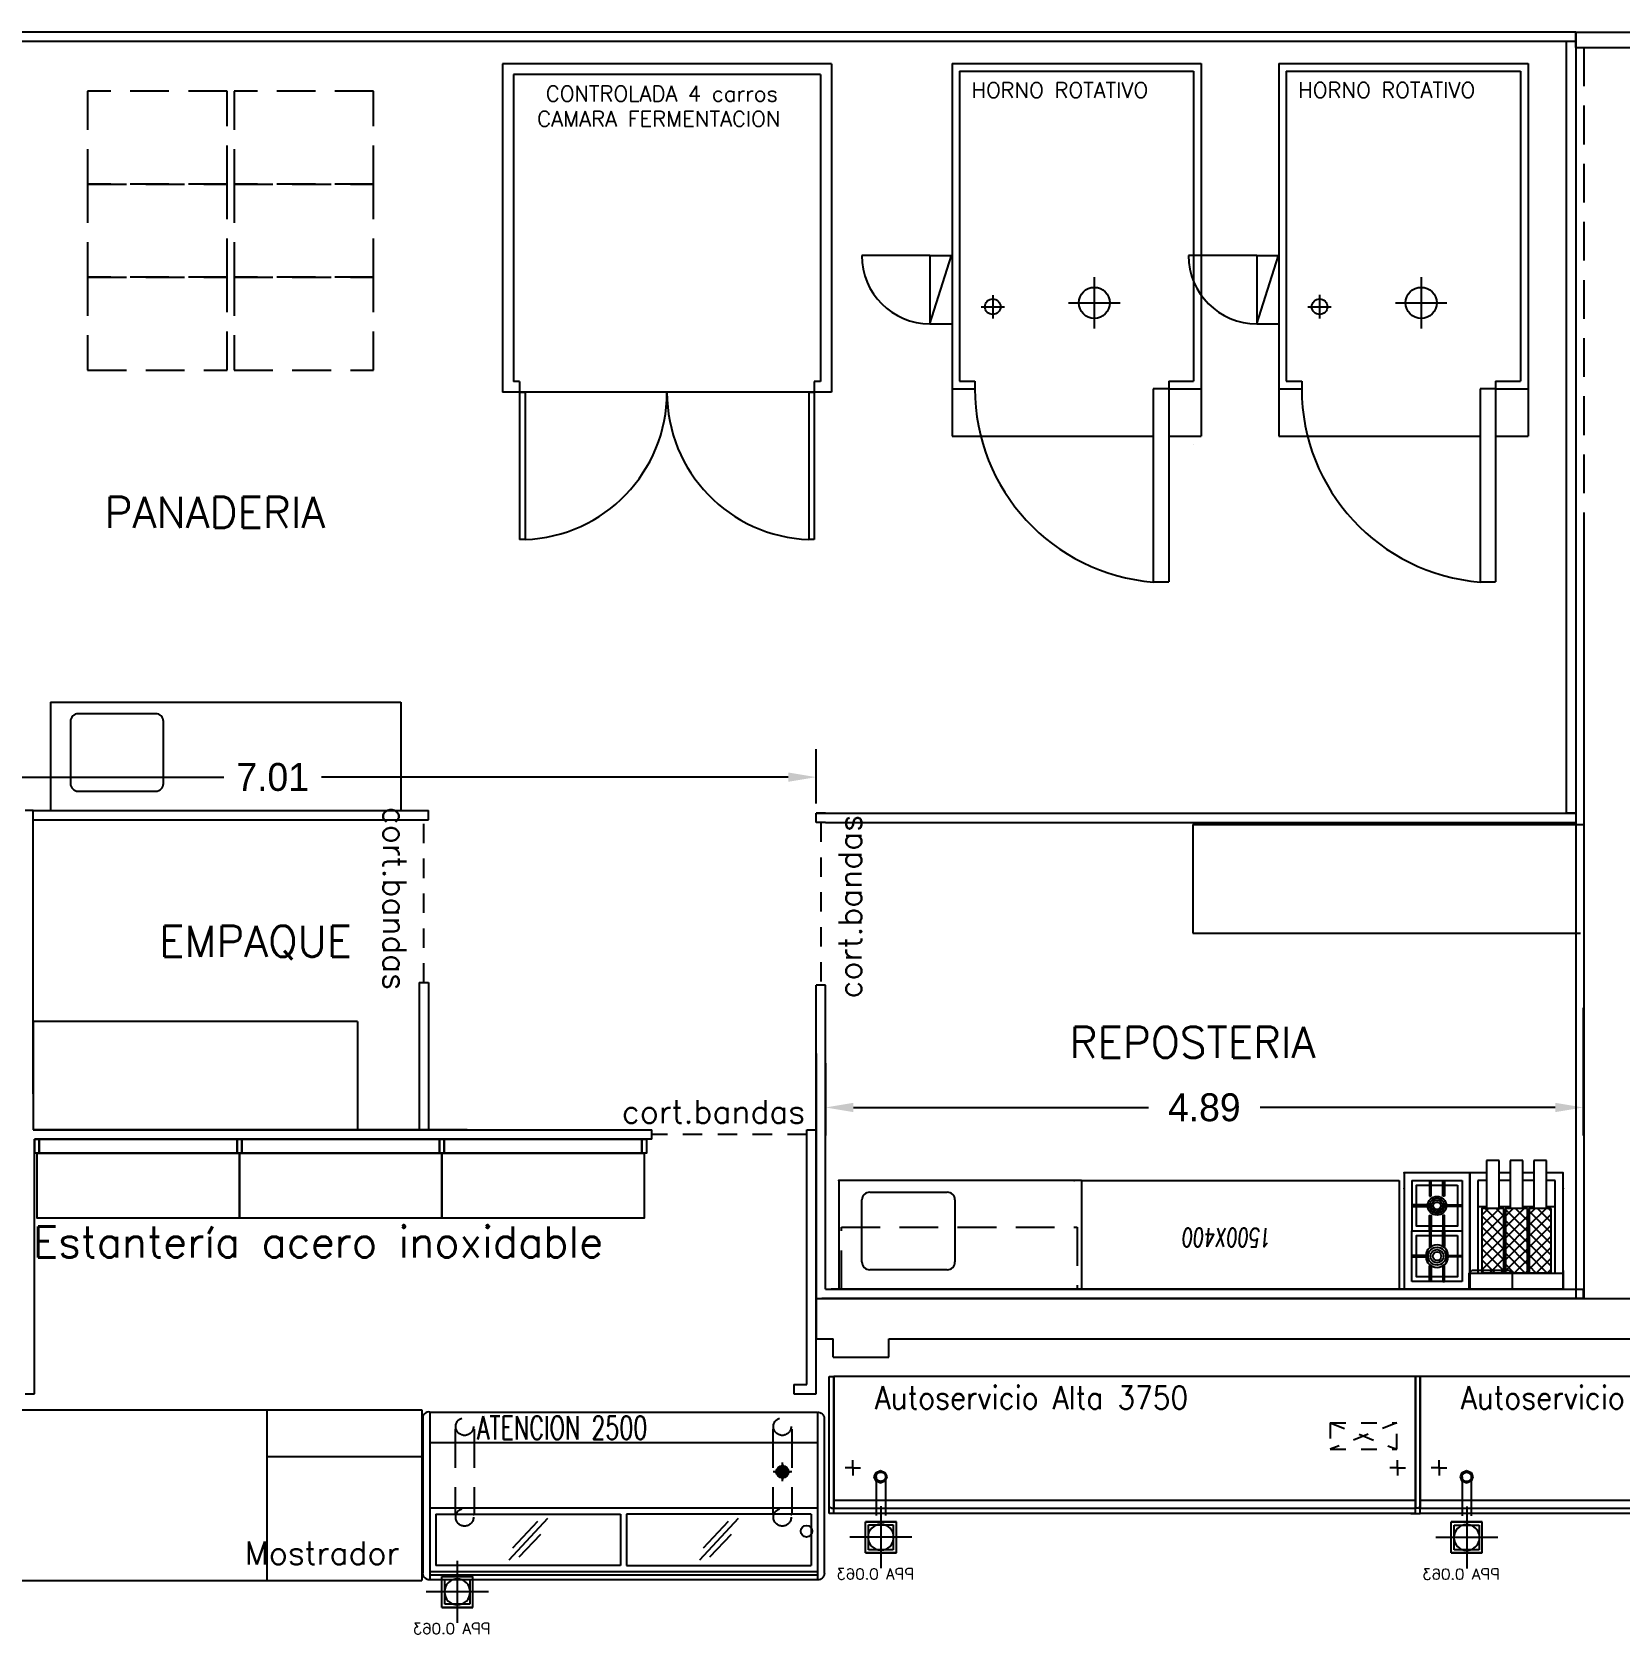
# Model space of a CAD drawing. Header units: metres. Extents: x 95 to 486, y 2972 to 3465.
# Drawn here: x 219.31 to 229.55, y 3025.93 to 3036.27 of the extents above; entities that cross this region are included whole.
import ezdxf
from ezdxf.enums import TextEntityAlignment as Align

# ---------------------------------------------------------------- set-up
doc = ezdxf.new("R2010")
doc.units = ezdxf.units.M
for name, pattern in [('DASHED2', [0.375, 0.25, -0.125]), ('HIDDEN', [0.375, 0.25, -0.125]), ('HIDDEN2', [0.1875, 0.125, -0.0625]), ('TRATTEGGIATA2', [0.375, 0.25, -0.125])]:
    doc.linetypes.add(name, pattern=pattern)
for name, color, linetype in [('0_CAMARAS', 4, 'Continuous'), ('0_MUROS', 7, 'Continuous'), ('0_PUERTAS-VENTANAS', 3, 'Continuous'), ('C_COTAS', 5, 'Continuous'), ('E_EQUIPAMIENTO', 1, 'Continuous'), ('E_EXHIBIDORAS', 1, 'Continuous'), ('E_GONDOLAS', 1, 'Continuous'), ('E_INOXIGAS', 1, 'Continuous'), ('E_PANADERIA', 1, 'Continuous'), ('I-EXHIBIDORAS', 10, 'HIDDEN'), ('I_DESAGUES', 224, 'Continuous'), ('T_TEXTOS', 3, 'Continuous'), ('T_TEXTOS-EQUIPAMIENTO', 5, 'Continuous')]:
    doc.layers.add(name, color=color, linetype=linetype)
doc.styles.add('ROMANS', font='romans.shx', dxfattribs={"width": 0.8, "height": 0.15})
doc.styles.add('ROMANS20', font='romans.shx', dxfattribs={"width": 0.9, "height": 2})
doc.styles.add('TESTI15', font='romans.shx', dxfattribs={"width": 0.9, "height": 1.5})
doc.dimstyles.new('STANDARD$0', dxfattribs={"dimtxt": 0.2, "dimasz": 0.18, "dimexe": 0.18, "dimexo": 0.0625, "dimgap": 0.09, "dimtad": 0, "dimzin": 0, "dimdsep": 46, "dimtxsty": 'ROMANS', "dimblk": 'OBLIQUE', "dimsah": 1, "dimcen": 0.09, "dimse1": 1, "dimse2": 1, "dimadec": 0, "dimazin": 0, "dimtfac": 1, "dimtofl": 0, "dimtmove": 0, "dimatfit": 3, "dimldrblk": 'OBLIQUE', "dimfxl": 1, "dimtolj": 1, "dimtzin": 0, "dimarcsym": 0})

# ---------------------------------------------------------------- blocks, each defined once
blk = doc.blocks.new('lateral derecho')
at = {"layer": 'E_EXHIBIDORAS', "color": 1}
for p, q in [((412153, 429715), (412153, 430550)), ((412153, 430550), (412153, 429700)), ((412153, 430550), (412153, 429700)), ((412153, 430550), (412153, 429700))]:
    blk.add_line(p, q, dxfattribs=at)
at = {"layer": 'E_EXHIBIDORAS'}
for p in [(412153, 429665), (412183, 430550)]:
    blk.add_line(p, (412153, 430550), dxfattribs=at)
at = {"layer": 'E_EXHIBIDORAS', "color": 3, "linetype": 'ByBlock'}
for p, q in [((412153, 429665), (412153, 430550)), ((412183, 429665), (412183, 430550)), ((412183, 429665), (412183, 430550)), ((412183, 429665), (412183, 430550)), ((412168, 429700), (412153, 429700)), ((412153, 429665), (412183, 429665))]:
    blk.add_line(p, q, dxfattribs=at)
at = {"layer": 'E_EXHIBIDORAS', "color": 3}
blk.add_line((412183, 429665), (412183, 430550), dxfattribs=at)
at = {"layer": 'E_EXHIBIDORAS', "color": 1, "linetype": 'ByBlock'}
blk.add_line((412183, 429665), (412183, 429715), dxfattribs=at)
at = {"layer": 'E_EXHIBIDORAS', "color": 3, "linetype": 'ByBlock'}
blk.add_arc((412167, 429716), 15.8, 272.9635, 357.0365, dxfattribs=at)
blk = doc.blocks.new('3750')
at = {"layer": 'E_EXHIBIDORAS'}
for p, q in [((411945, 430550), (408195, 430550)), ((408195, 430550), (408195, 429700)), ((411945, 430550), (411945, 429700)), ((408317, 429960), (408267, 429960)), ((408317, 429960), (408317, 430010)), ((408317, 429960), (408317, 429910)), ((408317, 429960), (408367, 429960)), ((408455, 429902), (408467, 429930)), ((408467, 429930), (408495, 429942)), ((408495, 429942), (408524, 429931)), ((408524, 429931), (408535, 429902)), ((411830, 429960), (411780, 429960)), ((411830, 429960), (411830, 430010)), ((411830, 429960), (411830, 429910)), ((411830, 429960), (411880, 429960)), ((408467, 429874), (408455, 429902)), ((408495, 429862), (408467, 429874)), ((408524, 429874), (408495, 429862)), ((408535, 429902), (408524, 429874)), ((408195, 429700), (411945, 429700)), ((410695, 429665), (408195, 429665)), ((411915, 429665), (411945, 429665))]:
    blk.add_line(p, q, dxfattribs=at)
at = {"layer": 'E_EXHIBIDORAS', "linetype": 'TRATTEGGIATA2'}
for p, q in [((411395, 430250), (411825, 430250)), ((411395, 430250), (411825, 430080)), ((411825, 430250), (411395, 430080)), ((411395, 430250), (411395, 430080)), ((411825, 430080), (411825, 430250)), ((411395, 430080), (411825, 430080))]:
    blk.add_line(p, q, dxfattribs=at)
at = {"layer": 'E_EXHIBIDORAS', "color": 3}
for p, q in [((408195, 429752), (411945, 429752)), ((411945, 429665), (408195, 429665))]:
    blk.add_line(p, q, dxfattribs=at)
at = {"layer": 'E_EXHIBIDORAS', "color": 5, "style": 'TESTI15', "width": 0.9}
blk.add_text('Autoservicio Alta 3750', height=148, dxfattribs=at).set_placement((409469, 430417), align=Align.MIDDLE)
blk = doc.blocks.new('ppa 0.063')
at = {"layer": 'I_DESAGUES'}
for p, q in [((344.607, -182.227), (344.607, -182.627)), ((344.507, -182.527), (344.507, -182.327)), ((344.507, -182.527), (344.507, -182.327)), ((344.507, -182.527), (344.507, -182.327)), ((344.507, -182.527), (344.507, -182.327)), ((344.507, -182.327), (344.707, -182.327)), ((344.707, -182.327), (344.507, -182.327)), ((344.687, -182.347), (344.527, -182.347)), ((344.527, -182.347), (344.527, -182.507)), ((344.687, -182.507), (344.687, -182.347)), ((344.707, -182.527), (344.707, -182.327)), ((344.407, -182.427), (344.807, -182.427)), ((344.527, -182.507), (344.687, -182.507)), ((344.707, -182.527), (344.507, -182.527)), ((344.507, -182.527), (344.707, -182.527))]:
    blk.add_line(p, q, dxfattribs=at)
blk.add_circle((344.607, -182.427), 0.0833, dxfattribs=at)
at = {"layer": 'I_DESAGUES', "style": 'ROMANS'}
blk.add_text('PPA 0.063', height=0.07, dxfattribs=at).set_placement((344.643, -182.664), align=Align.MIDDLE_CENTER)
blk = doc.blocks.new('atencion 2500 cuerpo')
at = {"layer": 'E_EXHIBIDORAS'}
blk.add_hatch(color=256, dxfattribs=at).paths.add_polyline_path([(-0.185, -0.383, 1), (-0.265, -0.383, 1)])
blk.add_hatch(color=256, dxfattribs=at).paths.add_polyline_path([(-0.185, -0.383, 1), (-0.265, -0.383, 1)])
for p, q in [((-2.5, 0), (-2.5, -1.05)), ((-2.5, 0), (-2.5, -1.05)), ((0, 0), (-2.5, 0)), ((0, 0), (0, -1.05)), ((0, 0), (0, -1.05)), ((-2.5, 0), (-2.5, -0.005)), ((-1.23, 0), (-1.23, -0.005)), ((0, 0), (0, -0.005)), ((0, -0.195), (-2.5, -0.195)), ((-0.165, -0.383), (-0.285, -0.383)), ((-0.275, -0.383), (-0.175, -0.383)), ((-0.225, -0.443), (-0.225, -0.323)), ((-0.225, -0.333), (-0.225, -0.433)), ((0, -0.617), (-2.499, -0.617)), ((-2.5, -1.027), (0, -1.027)), ((-2.5, -1.05), (-2.5, -1.08)), ((0, -1.05), (-2.5, -1.05)), ((0, -1.08), (-2.5, -1.08)), ((0, -1.05), (0, -1.08)), ((0, -1.05), (0, -1.08))]:
    blk.add_line(p, q, dxfattribs=at)
at = {"layer": 'E_EXHIBIDORAS', "color": 5, "linetype": 'HIDDEN'}
for p, q in [((-2.335, -0.107), (-2.335, -0.661)), ((-2.214, -0.107), (-2.214, -0.661)), ((-0.286, -0.107), (-0.286, -0.661)), ((-0.165, -0.107), (-0.165, -0.661))]:
    blk.add_line(p, q, dxfattribs=at)
at = {"layer": 'E_EXHIBIDORAS', "color": 5}
for p, q in [((-2.335, -0.107), (-2.329, -0.107)), ((-2.214, -0.107), (-2.22, -0.107)), ((-0.165, -0.107), (-0.171, -0.107)), ((-2.46, -0.657), (-2.46, -0.987)), ((-2.46, -0.657), (-1.27, -0.657)), ((-2.329, -0.661), (-2.335, -0.661)), ((-2.214, -0.661), (-2.22, -0.661)), ((-1.27, -0.657), (-1.27, -0.987)), ((-1.23, -0.657), (-1.23, -0.987)), ((-0.04, -0.657), (-1.23, -0.657)), ((-1.23, -0.657), (-1.23, -0.987)), ((-0.04, -0.657), (-1.23, -0.657)), ((-0.28, -0.661), (-0.286, -0.661)), ((-0.28, -0.661), (-0.286, -0.661)), ((-0.165, -0.661), (-0.171, -0.661)), ((-0.165, -0.661), (-0.171, -0.661)), ((-0.04, -0.657), (-0.04, -0.987)), ((-0.04, -0.657), (-0.04, -0.987)), ((-1.27, -0.987), (-2.46, -0.987)), ((-1.23, -0.987), (-0.04, -0.987)), ((-1.23, -0.987), (-0.04, -0.987))]:
    blk.add_line(p, q, dxfattribs=at)
at = {"layer": 'E_EXHIBIDORAS', "color": 5, "linetype": 'Continuous'}
for p, q in [((-1.741, -0.685), (-1.989, -0.953)), ((-1.805, -0.704), (-1.966, -0.876)), ((-0.511, -0.685), (-0.759, -0.953)), ((-0.511, -0.685), (-0.759, -0.953)), ((-0.575, -0.704), (-0.736, -0.876)), ((-0.575, -0.704), (-0.736, -0.876)), ((-1.786, -0.787), (-1.925, -0.934)), ((-0.556, -0.787), (-0.695, -0.934)), ((-0.556, -0.787), (-0.695, -0.934))]:
    blk.add_line(p, q, dxfattribs=at)
at = {"layer": 'E_EXHIBIDORAS', "color": 5, "linetype": 'HIDDEN'}
for centre in [(-2.275, -0.091), (-0.226, -0.091), (-2.275, -0.676), (-0.226, -0.676)]:
    blk.add_circle(centre, 0.057, dxfattribs=at)
at = {"layer": 'E_EXHIBIDORAS'}
blk.add_circle((-0.225, -0.383), 0.04, dxfattribs=at)
blk.add_circle((-0.225, -0.383), 0.04, dxfattribs=at)
at = {"layer": 'E_EXHIBIDORAS', "ltscale": 3}
blk.add_circle((-0.07, -0.766), 0.0375, dxfattribs=at)
blk.add_circle((-0.07, -0.766), 0.0375, dxfattribs=at)
at = {"layer": 'E_EXHIBIDORAS', "color": 5, "style": 'ROMANS20', "width": 0.7}
blk.add_text('ATENCION 2500', height=0.15, dxfattribs=at).set_placement((-2.195, -0.174))
blk = doc.blocks.new('ll')
at = {"layer": 'E_EXHIBIDORAS'}
for p, q in [((1482697.796, 4422578.532), (1482697.796, 4422577.483)), ((1482697.796, 4422578.532), (1482697.796, 4422578.528)), ((1482697.796, 4422578.532), (1482697.796, 4422577.483)), ((1482697.751, 4422578.493), (1482697.751, 4422577.493)), ((1482697.796, 4422577.483), (1482697.796, 4422577.453))]:
    blk.add_line(p, q, dxfattribs=at)
for centre, radius, start, end in [((1482697.791, 4422578.493), 0.04, 82.8192, 180), ((1482697.791, 4422577.493), 0.0404, 180.258, 276.4749)]:
    blk.add_arc(centre, radius, start, end, dxfattribs=at)
blk = doc.blocks.new('atencion lateral')
at = {"layer": 'E_EXHIBIDORAS'}
blk.add_blockref('ll', (-1482697.796, -4422578.532), dxfattribs=at)
blk = doc.blocks.new('CONTRAPARED')
at = {"layer": 'E_GONDOLAS'}
blk.add_lwpolyline([(1346.89, 559.83), (1348.195, 559.83), (1348.195, 560.25), (1346.89, 560.25)], close=True, dxfattribs=at)
at = {"layer": 'E_GONDOLAS', "color": 3}
for points in [[(1346.875, 559.74), (1346.905, 559.74), (1346.905, 559.83), (1346.875, 559.83)], [(1346.905, 559.74), (1348.18, 559.74), (1348.18, 559.83), (1346.905, 559.83)], [(1348.18, 559.74), (1348.21, 559.74), (1348.21, 559.83), (1348.18, 559.83)]]:
    blk.add_lwpolyline(points, close=True, dxfattribs=at)
blk = doc.blocks.new('*X5')
at = {"color": 0}
for p, q in [((6.36, 4.804), (6.451, 4.895)), ((6.36, 4.875), (6.38, 4.895)), ((6.503, 4.74), (6.36, 4.883)), ((6.36, 4.734), (6.503, 4.876)), ((6.503, 4.811), (6.419, 4.895)), ((6.503, 4.882), (6.489, 4.895)), ((6.503, 4.67), (6.36, 4.812)), ((6.36, 4.663), (6.503, 4.805)), ((6.503, 4.599), (6.36, 4.742)), ((6.36, 4.592), (6.503, 4.735)), ((6.503, 4.528), (6.36, 4.671)), ((6.36, 4.522), (6.503, 4.664)), ((6.48, 4.48), (6.36, 4.6)), ((6.389, 4.48), (6.503, 4.593)), ((6.409, 4.48), (6.36, 4.529)), ((6.46, 4.48), (6.503, 4.523))]:
    blk.add_line(p, q, dxfattribs=at)
blk = doc.blocks.new('*X4')
at = {"color": 0}
for p, q in [((6.23, 1.846), (6.319, 1.935)), ((6.23, 1.917), (6.248, 1.935)), ((6.339, 1.792), (6.23, 1.902)), ((6.247, 1.792), (6.39, 1.935)), ((6.41, 1.792), (6.267, 1.935)), ((6.318, 1.792), (6.46, 1.935)), ((6.481, 1.792), (6.338, 1.935)), ((6.389, 1.792), (6.531, 1.935)), ((6.551, 1.792), (6.409, 1.935)), ((6.459, 1.792), (6.602, 1.935)), ((6.622, 1.792), (6.48, 1.935)), ((6.53, 1.792), (6.645, 1.907)), ((6.645, 1.84), (6.55, 1.935)), ((6.645, 1.911), (6.621, 1.935)), ((6.269, 1.792), (6.23, 1.831)), ((6.23, 1.705), (6.308, 1.782)), ((6.23, 1.775), (6.237, 1.782)), ((6.35, 1.64), (6.23, 1.76)), ((6.236, 1.64), (6.379, 1.782)), ((6.421, 1.64), (6.279, 1.782)), ((6.307, 1.64), (6.449, 1.782)), ((6.492, 1.64), (6.349, 1.782)), ((6.378, 1.64), (6.52, 1.782)), ((6.562, 1.64), (6.42, 1.782)), ((6.448, 1.64), (6.591, 1.782)), ((6.633, 1.64), (6.491, 1.782)), ((6.519, 1.64), (6.645, 1.766)), ((6.645, 1.699), (6.561, 1.782)), ((6.601, 1.792), (6.645, 1.837)), ((6.645, 1.77), (6.632, 1.782)), ((6.28, 1.64), (6.23, 1.69)), ((6.59, 1.64), (6.645, 1.695))]:
    blk.add_line(p, q, dxfattribs=at)
blk = doc.blocks.new('*D102')
at = {"layer": 'C_COTAS', "color": 0, "lineweight": -2, "transparency": 16777216}
for p, q in [((217.353, 3031.309), (217.353, 3031.642)), ((224.363, 3031.292), (224.363, 3031.642)), ((217.533, 3031.462), (220.543, 3031.462)), ((224.183, 3031.462), (221.173, 3031.462))]:
    blk.add_line(p, q, dxfattribs=at)
at = {"layer": 'C_COTAS', "color": 0, "transparency": 16777216}
for points in [[(217.533, 3031.492), (217.533, 3031.432), (217.353, 3031.462)], [(224.183, 3031.492), (224.183, 3031.432), (224.363, 3031.462)]]:
    blk.add_solid(points, dxfattribs=at)
at = {"layer": 'DEFPOINTS', "color": 0, "transparency": 16777216}
for p in [(224.363, 3031.462), (217.353, 3031.246), (224.363, 3031.229)]:
    blk.add_point(p, dxfattribs=at)
at = {"layer": 'C_COTAS', "color": 0, "transparency": 16777216, "insert": (220.858, 3031.462), "char_height": 0.18, "attachment_point": 5}
blk.add_mtext('\\A1;7.01', dxfattribs=at)
blk = doc.blocks.new('*D103')
at = {"layer": 'C_COTAS', "color": 0, "lineweight": -2, "transparency": 16777216}
for p, q in [((229.309, 3029.974), (229.309, 3029.151)), ((224.423, 3029.617), (224.423, 3029.151)), ((224.603, 3029.331), (226.506, 3029.331)), ((229.129, 3029.331), (227.226, 3029.331))]:
    blk.add_line(p, q, dxfattribs=at)
at = {"layer": 'C_COTAS', "color": 0, "transparency": 16777216}
for points in [[(224.603, 3029.361), (224.603, 3029.301), (224.423, 3029.331)], [(229.129, 3029.361), (229.129, 3029.301), (229.309, 3029.331)]]:
    blk.add_solid(points, dxfattribs=at)
at = {"layer": 'DEFPOINTS', "color": 0, "transparency": 16777216}
for p in [(229.309, 3030.036), (224.423, 3029.679), (224.423, 3029.331)]:
    blk.add_point(p, dxfattribs=at)
at = {"layer": 'C_COTAS', "color": 0, "transparency": 16777216, "insert": (226.866, 3029.331), "char_height": 0.18, "attachment_point": 5}
blk.add_mtext('\\A1;4.89', dxfattribs=at)

msp = doc.modelspace()

# ---------------------------------------------------------------- linework, layer by layer
at = {"layer": '0_CAMARAS', "ltscale": 0.25}
for p, q in [((229.2624, 3036.2691), (212.3477, 3036.2691)), ((229.2624, 3036.2691), (229.2624, 3036.2091)), ((229.2624, 3036.2091), (212.4077, 3036.2091)), ((229.2024, 3031.2293), (229.2024, 3036.2091)), ((229.2624, 3036.2091), (229.2624, 3031.2293)), ((226.7972, 3033.6085), (226.7972, 3033.6085)), ((219.3127, 3031.2463), (219.2627, 3031.2463)), ((219.3127, 3029.4184), (219.3127, 3031.2463)), ((219.3127, 3031.2463), (221.8634, 3031.2463)), ((219.3127, 3031.1863), (221.8034, 3031.1863)), ((221.8034, 3031.1863), (221.8634, 3031.1863)), ((221.8634, 3031.1863), (221.8634, 3031.2463)), ((224.4234, 3031.2293), (224.3634, 3031.2293)), ((224.3634, 3031.2293), (229.2624, 3031.2293)), ((224.3634, 3031.1693), (224.3634, 3031.2293)), ((229.2624, 3031.2293), (229.2024, 3031.2293)), ((224.4234, 3031.1693), (224.3634, 3031.1693)), ((224.4234, 3031.1693), (229.2624, 3031.1693)), ((221.8034, 3030.1363), (221.8634, 3030.1363)), ((221.8034, 3030.1363), (221.8034, 3029.1863)), ((221.8634, 3030.1363), (221.8634, 3029.1863)), ((224.4234, 3030.1193), (224.3634, 3030.1193)), ((224.3634, 3029.1863), (224.3634, 3030.1193)), ((224.4234, 3028.1593), (224.4234, 3030.1193)), ((221.8634, 3029.6793), (221.8634, 3029.1863)), ((224.3634, 3029.6793), (224.3634, 3028.0993)), ((224.3634, 3029.1863), (224.3634, 3029.6793)), ((219.3127, 3029.4184), (219.3127, 3029.1863)), ((219.3127, 3029.1863), (223.3034, 3029.1863)), ((223.3034, 3029.1263), (219.3227, 3029.1263)), ((219.3227, 3027.4833), (219.3227, 3029.1263)), ((223.3034, 3029.1263), (223.3034, 3029.1863)), ((224.3034, 3029.1263), (224.3034, 3029.1863)), ((224.3034, 3029.1863), (224.3634, 3029.1863)), ((224.3634, 3028.0993), (224.3992, 3028.0993)), ((224.3634, 3028.0993), (225.5454, 3028.0993)), ((229.3092, 3028.0993), (224.3992, 3028.0993)), ((224.4234, 3028.1593), (224.4592, 3028.1593)), ((224.4592, 3028.1593), (229.3092, 3028.1593)), ((229.3092, 3028.1593), (229.3092, 3028.0993)), ((229.3092, 3028.0993), (229.3692, 3028.0993)), ((219.2627, 3027.4833), (219.3227, 3027.4833))]:
    msp.add_line(p, q, dxfattribs=at)
at = {"layer": '0_CAMARAS', "color": 3, "linetype": 'HIDDEN2'}
for p, q in [((221.8334, 3030.1363), (221.8334, 3031.1863)), ((224.3934, 3031.1693), (224.3934, 3030.1193)), ((224.3034, 3029.1563), (223.3034, 3029.1563))]:
    msp.add_line(p, q, dxfattribs=at)
at = {"layer": '0_CAMARAS'}
for p, q in [((224.3034, 3027.5433), (224.3034, 3029.1263)), ((224.3634, 3027.4833), (224.3634, 3029.1863)), ((228.7542, 3028.1593), (228.8542, 3028.1593)), ((224.2197, 3027.5433), (224.3034, 3027.5433)), ((224.2197, 3027.4833), (224.3634, 3027.4833))]:
    msp.add_line(p, q, dxfattribs=at)
at = {"layer": '0_MUROS'}
for p, q in [((229.2624, 3036.2691), (231.4124, 3036.2691)), ((229.2624, 3036.1691), (231.4124, 3036.1691)), ((228.5713, 3028.2593), (228.5913, 3028.2793)), ((228.5713, 3028.2593), (228.5713, 3028.1593)), ((228.8313, 3028.2793), (228.5913, 3028.2793)), ((228.8313, 3028.2793), (228.8513, 3028.2593)), ((228.8513, 3028.2593), (228.8513, 3028.1593)), ((229.1792, 3028.2793), (229.1792, 3028.1593)), ((224.3634, 3028.0993), (235.8124, 3028.0993)), ((229.1792, 3028.1593), (224.4592, 3028.1593)), ((228.5713, 3028.1593), (226.8013, 3028.1593)), ((224.3634, 3027.8393), (224.4724, 3027.8393)), ((224.4724, 3027.7193), (224.4724, 3027.8393)), ((224.8324, 3027.8393), (229.9924, 3027.8393)), ((224.8324, 3027.7193), (224.8324, 3027.8393)), ((224.4724, 3027.7193), (224.8324, 3027.7193))]:
    msp.add_line(p, q, dxfattribs=at)
at = {"layer": '0_MUROS', "ltscale": 0.25}
for p, q in [((224.3634, 3028.0993), (224.3634, 3027.8393)), ((224.2197, 3027.5433), (224.2197, 3027.4833))]:
    msp.add_line(p, q, dxfattribs=at)
at = {"layer": '0_PUERTAS-VENTANAS', "ltscale": 0.25}
msp.add_line((229.2624, 3036.1691), (229.2624, 3036.2691), dxfattribs=at)
at = {"layer": '0_PUERTAS-VENTANAS', "linetype": 'HIDDEN'}
for p, q in [((229.2624, 3036.1691), (229.2624, 3033.1342)), ((229.3124, 3036.1691), (229.3124, 3033.1342))]:
    msp.add_line(p, q, dxfattribs=at)
at = {"layer": '0_PUERTAS-VENTANAS', "linetype": 'Continuous'}
for p, q in [((229.2624, 3033.1342), (229.2624, 3028.0993)), ((229.3124, 3033.1342), (229.3124, 3028.0993))]:
    msp.add_line(p, q, dxfattribs=at)
at = {"layer": 'E_EQUIPAMIENTO', "color": 1, "linetype": 'DASHED2'}
for points in [[(220.5644, 3035.2876), (220.5644, 3035.8876), (219.6644, 3035.8876), (219.6644, 3035.2876)], [(221.5092, 3035.2876), (221.5092, 3035.8876), (220.6092, 3035.8876), (220.6092, 3035.2876)], [(220.5644, 3034.6876), (220.5644, 3035.2876), (219.6644, 3035.2876), (219.6644, 3034.6876)], [(221.5092, 3034.6876), (221.5092, 3035.2876), (220.6092, 3035.2876), (220.6092, 3034.6876)], [(220.5644, 3034.0876), (220.5644, 3034.6876), (219.6644, 3034.6876), (219.6644, 3034.0876)], [(221.5092, 3034.0876), (221.5092, 3034.6876), (220.6092, 3034.6876), (220.6092, 3034.0876)]]:
    msp.add_lwpolyline(points, close=True, dxfattribs=at)
at = {"layer": 'E_GONDOLAS'}
for p, q in [((217.0702, 3027.3802), (221.8202, 3027.3802)), ((220.8202, 3027.3802), (220.8202, 3026.2802)), ((221.8202, 3027.3802), (221.8202, 3026.2802)), ((220.8202, 3027.0802), (221.8202, 3027.0802)), ((217.0702, 3026.2802), (221.8202, 3026.2802))]:
    msp.add_line(p, q, dxfattribs=at)
at = {"layer": 'E_INOXIGAS'}
for p, q in [((219.4246, 3031.9463), (221.6841, 3031.9463)), ((221.6841, 3031.9463), (221.6841, 3031.2463)), ((219.5536, 3031.8213), (219.5536, 3031.4213)), ((220.1036, 3031.8713), (219.6036, 3031.8713)), ((220.1536, 3031.4213), (220.1536, 3031.8213)), ((219.6036, 3031.3713), (220.1036, 3031.3713)), ((226.7926, 3031.1564), (226.7926, 3030.4564)), ((226.7926, 3031.1564), (229.3092, 3031.1564)), ((226.7926, 3030.4564), (229.2926, 3030.4564)), ((221.4049, 3029.8863), (219.3127, 3029.8863)), ((219.3127, 3029.8863), (219.3127, 3029.1863)), ((221.4049, 3029.8863), (221.4049, 3029.1863)), ((222.1127, 3029.1863), (219.3127, 3029.1863)), ((226.0734, 3028.8593), (224.5082, 3028.8593)), ((224.5082, 3028.8593), (224.5082, 3028.1593)), ((226.0734, 3028.8593), (228.1234, 3028.8593)), ((226.0734, 3028.8593), (226.0734, 3028.1593)), ((226.0734, 3028.8593), (226.0734, 3028.1593)), ((226.0734, 3028.8593), (226.0734, 3028.1593)), ((228.1234, 3028.8593), (228.1234, 3028.1593)), ((228.6851, 3028.8593), (228.6292, 3028.8593)), ((228.6292, 3028.8593), (228.6292, 3028.2593)), ((228.8379, 3028.8593), (228.7676, 3028.8593)), ((228.9904, 3028.8593), (228.9204, 3028.8593)), ((229.1292, 3028.8593), (229.0729, 3028.8593)), ((229.1292, 3028.2593), (229.1292, 3028.8593)), ((224.6582, 3028.3343), (224.6582, 3028.7343)), ((224.7082, 3028.7843), (225.2082, 3028.7843)), ((225.2582, 3028.7343), (225.2582, 3028.3343)), ((228.6851, 3028.6893), (228.6292, 3028.6893)), ((228.8379, 3028.6893), (228.7676, 3028.6893)), ((228.9904, 3028.6893), (228.9204, 3028.6893)), ((229.1292, 3028.6893), (229.0729, 3028.6893)), ((225.2082, 3028.2843), (224.7082, 3028.2843)), ((229.1792, 3028.2593), (228.5792, 3028.2593))]:
    msp.add_line(p, q, dxfattribs=at)
at = {"layer": 'E_INOXIGAS', "ltscale": 0.25}
msp.add_line((219.4246, 3031.9463), (219.4246, 3031.2463), dxfattribs=at)
at = {"layer": 'E_INOXIGAS', "color": 2}
for p, q in [((228.7676, 3028.9898), (228.6851, 3028.9898)), ((228.6851, 3028.9898), (228.6851, 3028.6798)), ((228.7676, 3028.6798), (228.7676, 3028.9898)), ((228.8379, 3028.9898), (228.8379, 3028.6798)), ((228.9204, 3028.9898), (228.8379, 3028.9898)), ((228.9204, 3028.6798), (228.9204, 3028.9898)), ((228.9904, 3028.9898), (228.9904, 3028.6798)), ((229.0729, 3028.9898), (228.9904, 3028.9898)), ((229.0729, 3028.6798), (229.0729, 3028.9898))]:
    msp.add_line(p, q, dxfattribs=at)
at = {"layer": 'E_INOXIGAS', "color": 5}
for p, q in [((228.2042, 3028.8593), (228.2042, 3028.5343)), ((228.2042, 3028.8593), (228.5292, 3028.8593)), ((228.3192, 3028.8593), (228.3192, 3028.7593)), ((228.3292, 3028.7593), (228.3292, 3028.8593)), ((228.4042, 3028.7593), (228.4042, 3028.8593)), ((228.4142, 3028.8593), (228.4142, 3028.7593)), ((228.5292, 3028.8593), (228.5292, 3028.5343)), ((228.3192, 3028.7593), (228.3292, 3028.7593)), ((228.4142, 3028.7593), (228.4042, 3028.7593)), ((228.2042, 3028.2093), (228.2042, 3028.5343)), ((228.2042, 3028.5343), (228.5292, 3028.5343)), ((228.5292, 3028.5343), (228.5292, 3028.2093)), ((228.5292, 3028.2093), (228.2042, 3028.2093))]:
    msp.add_line(p, q, dxfattribs=at)
at = {"layer": 'E_INOXIGAS'}
msp.add_lwpolyline([(228.1542, 3028.9093), (228.1542, 3028.1593), (228.5792, 3028.1593), (228.5792, 3028.9093)], close=True, dxfattribs=at)
for points in [[(228.6851, 3028.9093), (228.5792, 3028.9093), (228.5792, 3028.1593), (229.1792, 3028.1593), (229.1792, 3028.9093), (229.0729, 3028.9093)], [(228.8379, 3028.9093), (228.7676, 3028.9093)], [(228.9904, 3028.9093), (228.9204, 3028.9093)]]:
    msp.add_lwpolyline(points, dxfattribs=at)
at = {"layer": 'E_INOXIGAS', "color": 5}
for points in [[(228.2342, 3028.7018), (228.2342, 3028.8293), (228.3192, 3028.8293)], [(228.3292, 3028.8293), (228.4042, 3028.8293)], [(228.4142, 3028.8293), (228.4992, 3028.8293)], [(228.4992, 3028.8293), (228.4992, 3028.7018)], [(228.3192, 3028.5643), (228.2342, 3028.5643), (228.2342, 3028.6918)], [(228.4992, 3028.6918), (228.4992, 3028.5643), (228.4142, 3028.5643)], [(228.2342, 3028.3768), (228.2342, 3028.5043), (228.3192, 3028.5043)], [(228.4042, 3028.5643), (228.3292, 3028.5643)], [(228.3292, 3028.5043), (228.4042, 3028.5043)], [(228.4142, 3028.5043), (228.4992, 3028.5043)], [(228.4992, 3028.5043), (228.4992, 3028.3768)], [(228.3192, 3028.2393), (228.2342, 3028.2393), (228.2342, 3028.3668)], [(228.4992, 3028.3668), (228.4992, 3028.2393), (228.4142, 3028.2393)], [(228.4042, 3028.2393), (228.3292, 3028.2393)]]:
    msp.add_lwpolyline(points, dxfattribs=at)
for points in [[(228.2042, 3028.7018), (228.2042, 3028.6918), (228.3042, 3028.6918), (228.3042, 3028.7018)], [(228.5292, 3028.7018), (228.5292, 3028.6918), (228.4292, 3028.6918), (228.4292, 3028.7018)], [(228.3292, 3028.5343), (228.3192, 3028.5343), (228.3192, 3028.6343), (228.3292, 3028.6343)], [(228.4042, 3028.5343), (228.4142, 3028.5343), (228.4142, 3028.6343), (228.4042, 3028.6343)], [(228.3292, 3028.5343), (228.3192, 3028.5343), (228.3192, 3028.4343), (228.3292, 3028.4343)], [(228.4042, 3028.5343), (228.4142, 3028.5343), (228.4142, 3028.4343), (228.4042, 3028.4343)], [(228.2042, 3028.3768), (228.2042, 3028.3668), (228.3042, 3028.3668), (228.3042, 3028.3768)], [(228.3292, 3028.2093), (228.3192, 3028.2093), (228.3192, 3028.3093), (228.3292, 3028.3093)], [(228.4042, 3028.2093), (228.4142, 3028.2093), (228.4142, 3028.3093), (228.4042, 3028.3093)], [(228.5292, 3028.3768), (228.5292, 3028.3668), (228.4292, 3028.3668), (228.4292, 3028.3768)]]:
    msp.add_lwpolyline(points, close=True, dxfattribs=at)
at = {"layer": 'E_INOXIGAS', "color": 2}
for points in [[(228.7976, 3028.6798), (228.6551, 3028.6798), (228.6551, 3028.2648), (228.7976, 3028.2648)], [(228.9504, 3028.6798), (228.8079, 3028.6798), (228.8079, 3028.2648), (228.9504, 3028.2648)], [(229.1029, 3028.6798), (228.9604, 3028.6798), (228.9604, 3028.2648), (229.1029, 3028.2648)]]:
    msp.add_lwpolyline(points, close=True, dxfattribs=at)
at = {"layer": 'E_INOXIGAS', "color": 2, "linetype": 'HIDDEN'}
msp.add_lwpolyline([(224.5252, 3028.1593), (224.5252, 3028.5593), (226.0464, 3028.5593), (226.0464, 3028.1593)], close=True, dxfattribs=at)
at = {"layer": 'E_INOXIGAS', "color": 5}
for centre, radius in [((228.3667, 3028.6968), 0.06), ((228.3667, 3028.6968), 0.048), ((228.3667, 3028.6968), 0.036), ((228.3667, 3028.6968), 0.024), ((228.3667, 3028.3718), 0.0575), ((228.3667, 3028.3718), 0.0425), ((228.3667, 3028.3718), 0.0275)]:
    msp.add_circle(centre, radius, dxfattribs=at)
at = {"layer": 'E_INOXIGAS'}
for centre, start, end in [((219.6036, 3031.8213), 90, 180), ((220.1036, 3031.8213), 0, 90), ((219.6036, 3031.4213), 180, 270), ((220.1036, 3031.4213), 270, 0), ((224.7082, 3028.7343), 90, 180), ((225.2082, 3028.7343), 0, 90), ((224.7082, 3028.3343), 180, 270), ((225.2082, 3028.3343), 270, 0)]:
    msp.add_arc(centre, 0.05, start, end, dxfattribs=at)
at = {"layer": 'E_INOXIGAS', "color": 5}
for start, end in [(3.95457, 176.04543), (183.95457, 356.04543)]:
    msp.add_arc((228.3667, 3028.3718), 0.0725, start, end, dxfattribs=at)
at = {"layer": 'E_INOXIGAS', "color": 8}
for p in [(228.1542, 3028.9093), (224.5082, 3028.8593), (226.026, 3028.8593), (228.1542, 3028.8093), (224.5082, 3028.1593), (226.026, 3028.1593)]:
    msp.add_point(p, dxfattribs=at)
at = {"layer": 'E_INOXIGAS'}
for p in [(228.5792, 3028.9093), (228.5792, 3028.8093), (228.5792, 3028.8093), (229.1792, 3028.8093), (229.1192, 3028.1593)]:
    msp.add_point(p, dxfattribs=at)
at = {"layer": 'E_PANADERIA'}
for p, q in [((224.4608, 3036.0648), (222.3408, 3036.0648)), ((222.3408, 3036.0648), (222.3408, 3033.9448)), ((224.4608, 3036.0648), (224.4608, 3033.9448)), ((224.4608, 3036.0648), (224.4608, 3033.9448)), ((225.2391, 3036.067), (226.8466, 3036.067)), ((225.2391, 3036.067), (225.2391, 3033.6624)), ((226.8466, 3036.067), (226.8466, 3033.6624)), ((227.3469, 3036.067), (228.9544, 3036.067)), ((227.3469, 3036.067), (227.3469, 3033.6624)), ((228.9544, 3036.067), (228.9544, 3033.6624)), ((224.3908, 3035.9948), (222.4108, 3035.9948)), ((222.4108, 3035.9948), (222.4108, 3034.0148)), ((224.3908, 3035.9948), (224.3908, 3034.0148)), ((225.2866, 3036.017), (226.7966, 3036.017)), ((225.2866, 3036.017), (225.2866, 3034.017)), ((226.7966, 3036.017), (226.7966, 3034.017)), ((227.3944, 3036.017), (227.3944, 3034.017)), ((227.3944, 3036.017), (228.9044, 3036.017)), ((228.9044, 3036.017), (228.9044, 3034.017)), ((225.0966, 3034.827), (224.6566, 3034.827)), ((225.0966, 3034.827), (225.2366, 3034.827)), ((225.0966, 3034.387), (225.2366, 3034.827)), ((225.0966, 3034.827), (225.0966, 3034.387)), ((227.2044, 3034.827), (226.7644, 3034.827)), ((227.2044, 3034.827), (227.2044, 3034.387)), ((227.2044, 3034.387), (227.3444, 3034.827)), ((227.2044, 3034.827), (227.3444, 3034.827)), ((226.1566, 3034.6884), (226.1566, 3034.3555)), ((228.2644, 3034.6884), (228.2644, 3034.3556)), ((225.426, 3034.497), (225.5771, 3034.497)), ((225.5016, 3034.5725), (225.5016, 3034.4214)), ((225.9901, 3034.522), (226.323, 3034.522)), ((227.5338, 3034.497), (227.685, 3034.497)), ((227.6094, 3034.5726), (227.6094, 3034.4214)), ((228.098, 3034.522), (228.4308, 3034.522)), ((225.0966, 3034.387), (225.2366, 3034.387)), ((227.2044, 3034.387), (227.3444, 3034.387)), ((222.4508, 3034.0148), (222.4108, 3034.0148)), ((222.4508, 3034.0148), (222.4508, 3033.9448)), ((224.3508, 3034.0148), (224.3508, 3033.9448)), ((224.3908, 3034.0148), (224.3508, 3034.0148)), ((225.2391, 3033.967), (225.3866, 3033.967)), ((225.2866, 3034.017), (225.3866, 3034.017)), ((225.3866, 3034.017), (225.3866, 3033.967)), ((226.6366, 3033.967), (226.5366, 3033.967)), ((226.5366, 3033.967), (226.5366, 3032.721)), ((226.6366, 3034.017), (226.6366, 3033.967)), ((226.6366, 3034.017), (226.7966, 3034.017)), ((226.6366, 3033.967), (226.8466, 3033.967)), ((226.6366, 3033.967), (226.6366, 3032.7211)), ((227.3469, 3033.967), (227.4944, 3033.967)), ((227.3944, 3034.017), (227.4944, 3034.017)), ((227.4944, 3034.017), (227.4944, 3033.967)), ((228.6444, 3033.967), (228.6444, 3032.721)), ((228.7444, 3033.967), (228.6444, 3033.967)), ((228.7444, 3034.017), (228.9044, 3034.017)), ((228.7444, 3034.017), (228.7444, 3033.967)), ((228.7444, 3033.967), (228.7444, 3032.7212)), ((228.7444, 3033.967), (228.9544, 3033.967)), ((222.4508, 3033.9448), (222.3408, 3033.9448)), ((224.3508, 3033.9448), (222.4508, 3033.9448)), ((222.4508, 3033.9448), (222.4858, 3033.9448)), ((222.4508, 3033.9448), (222.4508, 3032.9948)), ((222.4858, 3033.9448), (222.4858, 3032.9948)), ((224.3158, 3033.9448), (224.3508, 3033.9448)), ((224.3158, 3033.9448), (224.3158, 3032.9948)), ((224.4608, 3033.9448), (224.3508, 3033.9448)), ((224.3508, 3033.9448), (224.3508, 3032.9948)), ((225.2391, 3033.6624), (226.5366, 3033.6624)), ((226.6366, 3033.6624), (226.8466, 3033.6624)), ((227.3469, 3033.6624), (228.6444, 3033.6624)), ((228.7444, 3033.6624), (228.9544, 3033.6624)), ((222.4858, 3032.9948), (222.4508, 3032.9948)), ((224.3508, 3032.9948), (224.3158, 3032.9948)), ((226.5366, 3032.7211), (226.6366, 3032.7211)), ((228.6444, 3032.7212), (228.7444, 3032.7212))]:
    msp.add_line(p, q, dxfattribs=at)
for centre, radius in [((226.1566, 3034.522), 0.1), ((228.2644, 3034.522), 0.1), ((225.5016, 3034.497), 0.05), ((227.6094, 3034.497), 0.05)]:
    msp.add_circle(centre, radius, dxfattribs=at)
for centre, radius, start, end in [((225.0966, 3034.827), 0.44, 180, 270), ((227.2044, 3034.827), 0.44, 180, 270), ((226.6366, 3033.967), 1.25, 180, 265.41143), ((228.7444, 3033.967), 1.25, 180, 265.41143), ((222.4508, 3033.9441), 0.95, 272.11136, 0.0389), ((224.3508, 3033.9441), 0.95, 179.9611, 267.88864)]:
    msp.add_arc(centre, radius, start, end, dxfattribs=at)
at = {"layer": 'I-EXHIBIDORAS'}
for p, q in [((224.75, 3026.9487), (224.75, 3026.6329)), ((224.81, 3026.9487), (224.81, 3026.6329)), ((228.5279, 3026.9473), (228.5279, 3026.6315)), ((228.5879, 3026.9473), (228.5879, 3026.6315))]:
    msp.add_line(p, q, dxfattribs=at)
for centre in [(224.78, 3026.9487), (228.5579, 3026.9473)]:
    msp.add_circle(centre, 0.03, dxfattribs=at)

# ---------------------------------------------------------------- block references
at = {"layer": '0_MUROS', "xscale": -1, "rotation": 180}
for p in [(-1127.5518, 3588.866), (-1126.2468, 3588.866), (-1124.9418, 3588.866)]:
    msp.add_blockref('CONTRAPARED', p, dxfattribs=at)
at = {"layer": '0_MUROS'}
for name, p in [('atencion lateral', (221.8705, 3027.3656)), ('atencion 2500 cuerpo', (224.3705, 3027.3634))]:
    msp.add_blockref(name, p, dxfattribs=at)
at = {"layer": '0_MUROS', "xscale": -1}
msp.add_blockref('atencion lateral', (224.3705, 3027.3634), dxfattribs=at)
at = {"layer": 'E_EXHIBIDORAS', "yscale": 0.001, "zscale": 0.001}
for name, p, xscale in [('lateral derecho', (636.6291, 2597.0459), -0.001), ('3750', (-183.7174, 2597.0459), 0.001), ('lateral derecho', (-183.9251, 2597.0459), 0.001), ('3750', (-179.9374, 2597.0459), 0.001)]:
    msp.add_blockref(name, p, dxfattribs=dict(at, xscale=xscale))
at = {"layer": 'E_INOXIGAS', "color": 5}
for name, p, rotation in [('*X5', (235.1576, 3033.1598), 180), ('*X4', (227.1679, 3034.9098), 270)]:
    msp.add_blockref(name, p, dxfattribs=dict(at, rotation=rotation))
at = {"layer": 'I_DESAGUES', "xscale": -1}
for p in [(569.3873, 3208.9851), (573.1652, 3208.9837), (566.6558, 3208.6329)]:
    msp.add_blockref('ppa 0.063', p, dxfattribs=at)

# ---------------------------------------------------------------- texts
at = {"layer": 'E_INOXIGAS', "color": 5, "style": 'ROMANS', "oblique": 5, "width": 0.7}
msp.add_text('1500X400', height=0.12, rotation=180, dxfattribs=at).set_placement((227.3016, 3028.5521))
at = {"layer": 'T_TEXTOS', "style": 'ROMANS'}
for s, p in [('PANADERIA', (219.7745, 3033.0699)), ('EMPAQUE', (220.1266, 3030.3037)), ('REPOSTERIA', (225.9975, 3029.6515)), ('Estantería acero inoxidable', (219.3121, 3028.3635))]:
    msp.add_text(s, height=0.2, dxfattribs=at).set_placement(p)
at = {"layer": 'T_TEXTOS-EQUIPAMIENTO', "style": 'ROMANS'}
for s, height, p in [('HORNO ROTATIVO', 0.1, (225.3641, 3035.8446)), ('HORNO ROTATIVO', 0.1, (227.4719, 3035.8447)), ('CONTROLADA 4 carros', 0.1, (222.6192, 3035.8215)), ('CAMARA FERMENTACION', 0.1, (222.5646, 3035.6592)), ('Mostrador', 0.15, (220.6786, 3026.3819))]:
    msp.add_text(s, height=height, dxfattribs=at).set_placement(p)
for rotation, p in [(270, (221.6459, 3030.6791)), (90, (224.5809, 3030.6265))]:
    msp.add_text('cort.bandas', height=0.15, rotation=rotation, dxfattribs=at).set_placement(p, align=Align.MIDDLE_CENTER)
msp.add_text('cort.bandas', height=0.15, dxfattribs=at).set_placement((223.701, 3029.3041), align=Align.MIDDLE_CENTER)

# ---------------------------------------------------------------- dimensions: what is measured, and where the dimension line sits
at = {"layer": 'C_COTAS'}
dim = msp.add_linear_dim(base=(224.3634, 3031.4616), p1=(217.3535, 3031.2463), p2=(224.3634, 3031.2293), dimstyle='STANDARD$0', override={"dimtxt": 0.18, "dimtxsty": 'Standard', "dimsah": 0, "dimse1": 0, "dimse2": 0}, dxfattribs=at)
dim.commit()
dim.dimension.update_dxf_attribs({"geometry": '*D102', "text_midpoint": (220.8584, 3031.4616)})
dim = msp.add_linear_dim(base=(224.4234, 3029.3313), p1=(229.3092, 3030.0364), p2=(224.4234, 3029.6793), angle=180, dimstyle='STANDARD$0', override={"dimtxt": 0.18, "dimtxsty": 'Standard', "dimsah": 0, "dimse1": 0, "dimse2": 0}, dxfattribs=at)
dim.commit()
dim.dimension.update_dxf_attribs({"geometry": '*D103', "text_midpoint": (226.8663, 3029.3313)})

doc.saveas('drawing.dxf')
